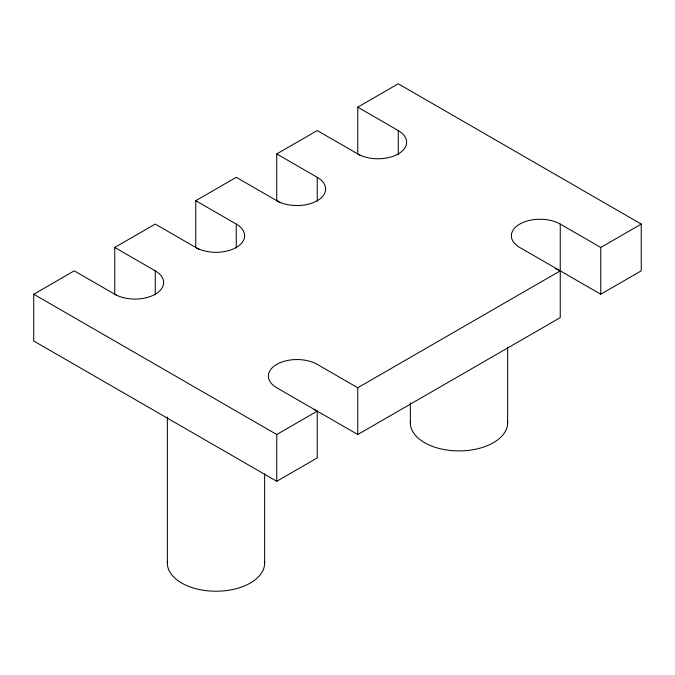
<?xml version="1.0" encoding="UTF-8"?>
<svg xmlns="http://www.w3.org/2000/svg" width="675" height="675" viewBox="0 0 675 675"><rect width="100%" height="100%" fill="white"/><g stroke="black" fill="none" stroke-linecap="round" stroke-linejoin="round"><path stroke-width="1.01" d="M314.002 409.531A28.637 16.538 0 0 1 317.25 411.142L317.25 457.912L276.75 481.292L33.75 340.993L33.75 294.233L74.25 270.852L116.547 295.27M114.75 247.463L155.25 270.852A28.637 16.538 0 0 1 155.25 294.233A28.637 16.538 0 0 1 114.75 294.233L114.75 247.463L155.25 224.083L199.353 249.547M195.75 200.703L236.25 224.083A28.637 16.538 0 0 1 236.25 247.463A28.637 16.538 0 0 1 195.75 247.463L195.75 200.703L236.25 177.322L280.353 202.778M276.75 153.934L317.25 177.322A28.637 16.538 0 0 1 317.25 200.703A28.637 16.538 0 0 1 276.75 200.703L276.75 153.934L317.25 130.553L360.45 155.495M357.75 107.173L398.25 130.553A28.637 16.538 0 0 1 398.25 153.934A28.637 16.538 0 0 1 357.75 153.934L357.75 107.173L398.25 83.784L641.25 224.083L641.25 270.852L600.75 294.233L519.75 247.463A28.637 16.538 0 0 1 519.75 224.083A28.637 16.538 0 0 1 560.25 224.083L600.75 247.463L641.25 224.083M33.75 294.233L276.75 434.523L317.25 411.142M560.25 224.083L560.25 317.613L357.75 434.523L276.75 387.762A28.637 16.538 0 0 1 276.75 364.382A28.637 16.538 0 0 1 317.25 364.382L357.75 387.762L560.25 270.852A28.637 16.538 0 0 0 555.23 268.54M600.75 247.463L600.75 294.233M507.634 347.169L507.634 422.837M410.366 402.874L410.366 422.837M398.25 130.553L398.25 154.457M357.75 387.762L357.75 434.523M317.25 177.322L317.25 201.218M276.75 434.523L276.75 481.292M264.634 473.808L264.634 563.136M236.25 224.083L236.25 247.987M167.366 417.057L167.366 563.136M155.25 270.852L155.25 294.747M507.532 421.006A48.634 28.08 0 0 1 459 450.917A48.634 28.08 0 0 1 410.468 421.006M264.532 561.305A48.634 28.08 0 0 1 216 591.216A48.634 28.08 0 0 1 167.468 561.305"/></g></svg>
